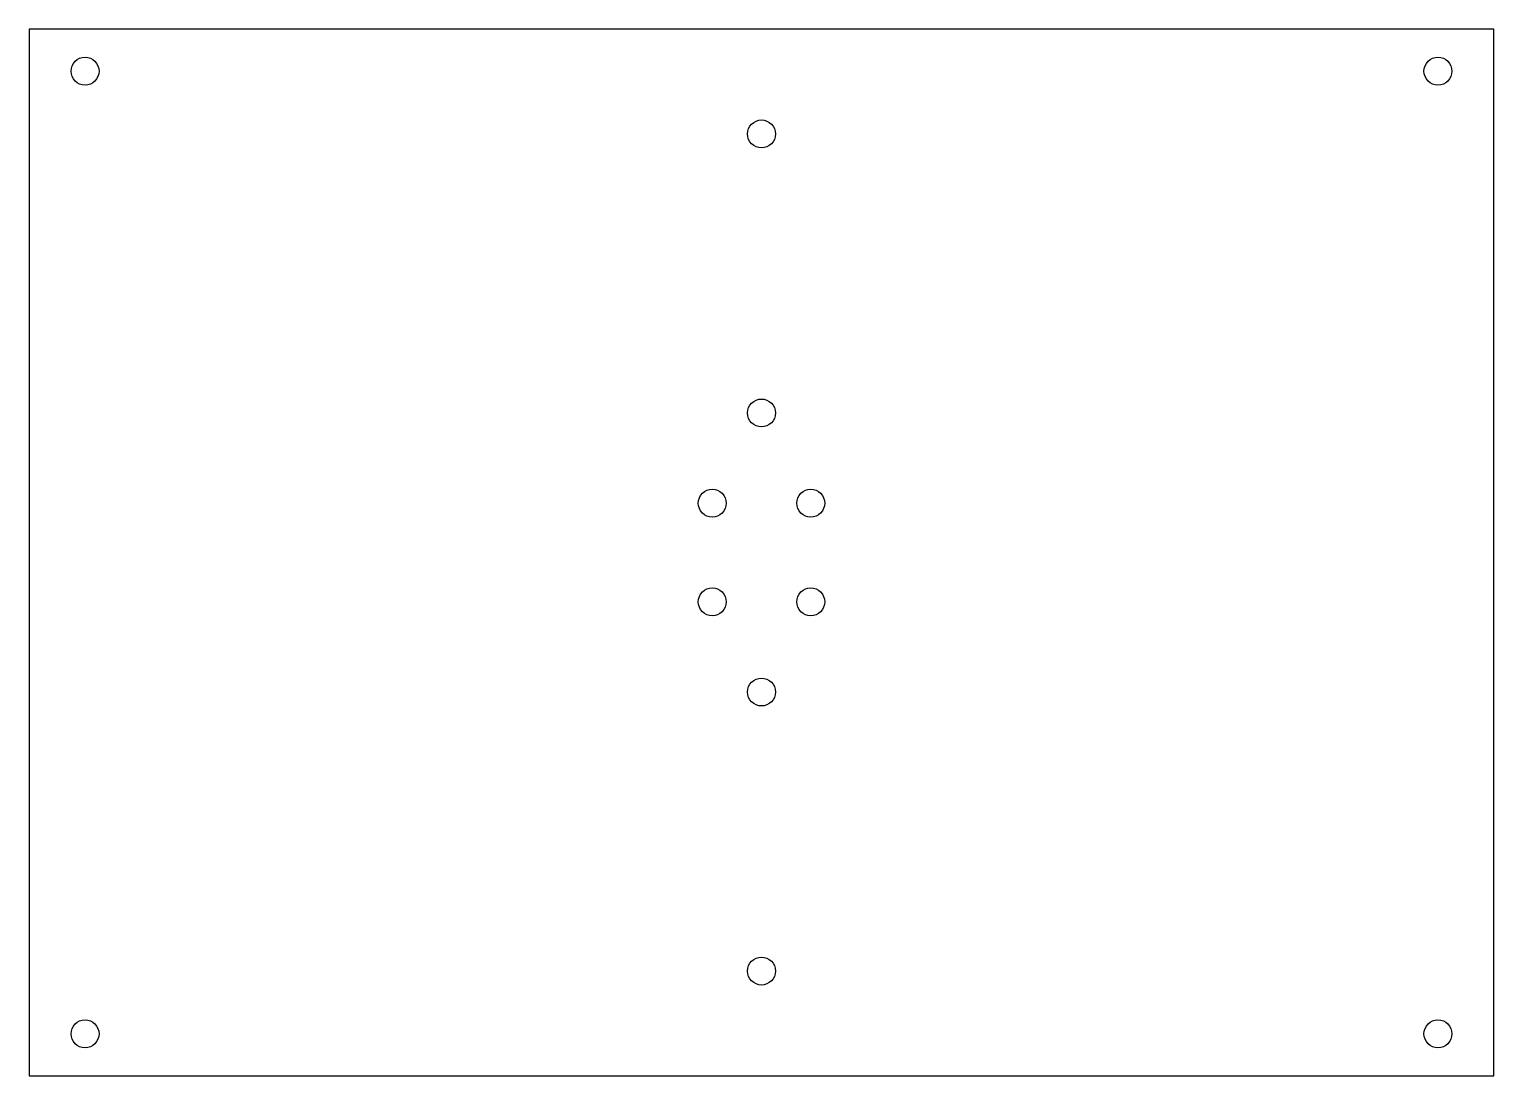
# Model space of a CAD drawing. Header units: millimetres. Extents: x -105 to 105, y -75 to 75.
import ezdxf

# ---------------------------------------------------------------- set-up
doc = ezdxf.new("R2010")
doc.units = ezdxf.units.MM

msp = doc.modelspace()

# ---------------------------------------------------------------- linework, layer by layer
msp.add_lwpolyline([(-105, -75), (105, -75), (105, 75), (-105, 75)], close=True)
for centre in [(-97, 69), (97, 69), (0, 60), (0, 20), (-7.07, 7.07), (7.07, 7.07), (-7.07, -7.07), (7.07, -7.07), (0, -20), (0, -60), (-97, -69), (97, -69)]:
    msp.add_circle(centre, 2)

doc.saveas('drawing.dxf')
